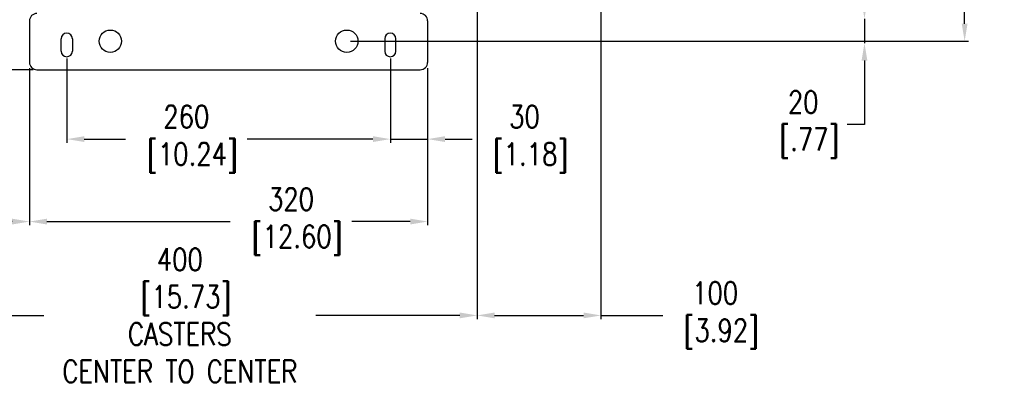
# Model space of a CAD drawing. Header units: inches. Extents: x 40138 to 76695, y -14500 to -5279.
# Drawn here: x 70582 to 71381, y -11105 to -10811 of the extents above; entities that cross this region are included whole.
import ezdxf

# ---------------------------------------------------------------- set-up
doc = ezdxf.new("R2010")
doc.units = ezdxf.units.IN
doc.header["$LTSCALE"] = 2
doc.header["$MEASUREMENT"] = 0
doc.header["$PDMODE"] = 35
doc.header["$PDSIZE"] = -1
for name, color, linetype, lineweight in [('G-ANNO-NOTES', 7, 'Continuous', 13), ('M-ANNO-DIMS', 7, 'Continuous', 13), ('M-OBJECT-DETAILS', 7, 'Continuous', 9)]:
    doc.layers.add(name, color=color, linetype=linetype, lineweight=lineweight)
doc.styles.get("Standard").update_dxf_attribs({"font": 'romans.shx', "width": 0.8})
doc.dimstyles.new('Details World Wide', dxfattribs={"dimscale": 4, "dimtxt": 4.5, "dimasz": 3.5, "dimexe": 0.75, "dimexo": 0.75, "dimgap": 0.75, "dimtad": 0, "dimtih": 1, "dimtoh": 1, "dimdec": 0, "dimzin": 4, "dimdsep": 46, "dimtxsty": 'Standard', "dimcen": 0, "dimclrd": 256, "dimclre": 256, "dimclrt": 256, "dimadec": 0, "dimazin": 1, "dimtfac": 1, "dimtdec": 0, "dimtmove": 0, "dimatfit": 3, "dimfxl": 1, "dimtolj": 1, "dimtzin": 0, "dimlwd": -1, "dimlwe": -1, "dimarcsym": 0})

# ---------------------------------------------------------------- blocks, each defined once
blk = doc.blocks.new('*D16')
at = {"layer": 'Defpoints', "color": 0, "transparency": 16777216}
for p in [(70590.22, -10846.55), (70910.22, -10846.55), (70910.22, -10973.05)]:
    blk.add_point(p, dxfattribs=at)
at = {"layer": 'G-ANNO-NOTES', "transparency": 16777216}
for p, q in [((70590.22, -10849.55), (70590.22, -10976.05)), ((70910.22, -10849.55), (70910.22, -10976.05)), ((70604.22, -10973.05), (70751.47, -10973.05)), ((70896.22, -10973.05), (70849.36, -10973.05))]:
    blk.add_line(p, q, dxfattribs=at)
for points in [[(70604.22, -10970.71), (70604.22, -10975.38), (70590.22, -10973.05)], [(70896.22, -10970.71), (70896.22, -10975.38), (70910.22, -10973.05)]]:
    blk.add_solid(points, dxfattribs=at)
at = {"layer": 'G-ANNO-NOTES', "transparency": 16777216, "insert": (70800.42, -10973.05), "char_height": 18, "attachment_point": 5}
blk.add_mtext('\\A1;320\\P [12.60]', dxfattribs=at)
blk = doc.blocks.new('*D17')
at = {"layer": 'Defpoints', "color": 0, "transparency": 16777216}
for p in [(70620.27, -10839), (70880.27, -10839), (70620.27, -10906.72)]:
    blk.add_point(p, dxfattribs=at)
at = {"layer": 'G-ANNO-NOTES', "transparency": 16777216}
for p, q in [((70620.27, -10842), (70620.27, -10909.72)), ((70880.27, -10842), (70880.27, -10909.72)), ((70634.27, -10906.72), (70667.32, -10906.72)), ((70866.27, -10906.72), (70765.21, -10906.72))]:
    blk.add_line(p, q, dxfattribs=at)
for points in [[(70634.27, -10904.38), (70634.27, -10909.05), (70620.27, -10906.72)], [(70866.27, -10904.38), (70866.27, -10909.05), (70880.27, -10906.72)]]:
    blk.add_solid(points, dxfattribs=at)
at = {"layer": 'G-ANNO-NOTES', "transparency": 16777216, "insert": (70716.27, -10906.72), "char_height": 18, "attachment_point": 5}
blk.add_mtext('\\A1;260\\P [10.24]', dxfattribs=at)
blk = doc.blocks.new('*D18')
at = {"layer": 'Defpoints', "color": 0, "transparency": 16777216}
for p in [(70910.22, -10846.55), (70880.27, -10906.72), (70910.22, -10906.72)]:
    blk.add_point(p, dxfattribs=at)
at = {"layer": 'G-ANNO-NOTES', "transparency": 16777216}
for p, q in [((70910.22, -10849.55), (70910.22, -10909.72)), ((70866.27, -10906.72), (70852.27, -10906.72)), ((70880.27, -10906.72), (70910.22, -10906.72)), ((70924.22, -10906.72), (70945.94, -10906.72))]:
    blk.add_line(p, q, dxfattribs=at)
for points in [[(70866.27, -10904.38), (70866.27, -10909.05), (70880.27, -10906.72)], [(70924.22, -10904.38), (70924.22, -10909.05), (70910.22, -10906.72)]]:
    blk.add_solid(points, dxfattribs=at)
at = {"layer": 'G-ANNO-NOTES', "transparency": 16777216, "insert": (70988.02, -10906.72), "char_height": 18, "attachment_point": 5}
blk.add_mtext('\\A1;30\\P [1.18]', dxfattribs=at)
blk = doc.blocks.new('*D35')
at = {"layer": 'Defpoints', "color": 0, "transparency": 16777216}
for p in [(70550.42, -10745.95), (70950.02, -10745.95), (70950.02, -11048.55)]:
    blk.add_point(p, dxfattribs=at)
at = {"layer": 'M-ANNO-DIMS', "transparency": 16777216}
for p, q in [((70550.42, -10748.95), (70550.42, -11051.55)), ((70950.02, -10748.95), (70950.02, -11051.55)), ((70564.42, -11048.55), (70601.79, -11048.55)), ((70936.02, -11048.55), (70820.37, -11048.55))]:
    blk.add_line(p, q, dxfattribs=at)
for points in [[(70564.42, -11046.21), (70564.42, -11050.88), (70550.42, -11048.55)], [(70936.02, -11046.21), (70936.02, -11050.88), (70950.02, -11048.55)]]:
    blk.add_solid(points, dxfattribs=at)
at = {"layer": 'M-ANNO-DIMS', "transparency": 16777216, "insert": (70711.08, -11048.55), "char_height": 18, "width": 315.3174, "attachment_point": 5}
blk.add_mtext('\\A1;400\\P [15.73]\\PCASTERS\\PCENTER TO CENTER', dxfattribs=at)
blk = doc.blocks.new('*D36')
at = {"layer": 'Defpoints', "color": 0, "transparency": 16777216}
for p in [(71049.57, -10800.79), (70950.07, -11048.55), (70950.07, -11048.55)]:
    blk.add_point(p, dxfattribs=at)
at = {"layer": 'M-ANNO-DIMS', "transparency": 16777216}
for p, q in [((71049.57, -10803.79), (71049.57, -11051.55)), ((70964.07, -11048.55), (71035.57, -11048.55)), ((71049.57, -11048.55), (71099.21, -11048.55))]:
    blk.add_line(p, q, dxfattribs=at)
for points in [[(70964.07, -11046.21), (70964.07, -11050.88), (70950.07, -11048.55)], [(71035.57, -11046.21), (71035.57, -11050.88), (71049.57, -11048.55)]]:
    blk.add_solid(points, dxfattribs=at)
at = {"layer": 'M-ANNO-DIMS', "transparency": 16777216, "insert": (71141.29, -11048.55), "char_height": 18, "attachment_point": 5}
blk.add_mtext('\\A1;100\\P [3.92]', dxfattribs=at)
blk = doc.blocks.new('*D37')
at = {"layer": 'Defpoints', "color": 0, "transparency": 16777216}
for p in [(70550.42, -10973.05), (70550.42, -10973.05), (70590.22, -10973.05)]:
    blk.add_point(p, dxfattribs=at)
at = {"layer": 'M-ANNO-DIMS', "transparency": 16777216}
for p, q in [((70550.42, -10973.05), (70497.44, -10973.05)), ((70576.22, -10973.05), (70564.42, -10973.05))]:
    blk.add_line(p, q, dxfattribs=at)
for points in [[(70564.42, -10970.71), (70564.42, -10975.38), (70550.42, -10973.05)], [(70576.22, -10970.71), (70576.22, -10975.38), (70590.22, -10973.05)]]:
    blk.add_solid(points, dxfattribs=at)
at = {"layer": 'M-ANNO-DIMS', "transparency": 16777216, "insert": (70455.36, -10973.05), "char_height": 18, "attachment_point": 5}
blk.add_mtext('\\A1;40\\P [1.57]', dxfattribs=at)
blk = doc.blocks.new('*D68')
at = {"layer": 'Defpoints', "color": 0, "transparency": 16777216}
for p in [(70845.16, -9721.8), (71341.85, -9721.8), (70845.22, -10827.97)]:
    blk.add_point(p, dxfattribs=at)
at = {"layer": 'M-ANNO-DIMS', "transparency": 16777216}
for p, q in [((70848.16, -9721.8), (71344.85, -9721.8)), ((71341.85, -9735.8), (71341.85, -10095.97)), ((71341.85, -10813.97), (71341.85, -10159.4)), ((70848.22, -10827.97), (71344.85, -10827.97))]:
    blk.add_line(p, q, dxfattribs=at)
for points in [[(71339.51, -9735.8), (71344.18, -9735.8), (71341.85, -9721.8)], [(71339.51, -10813.97), (71344.18, -10813.97), (71341.85, -10827.97)]]:
    blk.add_solid(points, dxfattribs=at)
at = {"layer": 'M-ANNO-DIMS', "transparency": 16777216, "insert": (71341.85, -10127.69), "char_height": 18, "attachment_point": 5}
blk.add_mtext('\\A1;1106\\P [43.55]', dxfattribs=at)
blk = doc.blocks.new('*D71')
at = {"layer": 'Defpoints', "color": 0, "transparency": 16777216}
for p in [(71261.34, -10809.9), (71261.34, -10829.55), (71261.34, -10829.55)]:
    blk.add_point(p, dxfattribs=at)
at = {"layer": 'M-ANNO-DIMS', "transparency": 16777216}
for p, q in [((71261.34, -10795.9), (71261.34, -10781.9)), ((71261.34, -10809.9), (71261.34, -10829.55)), ((71261.34, -10843.55), (71261.34, -10894.97)), ((71261.34, -10894.97), (71247.34, -10894.97))]:
    blk.add_line(p, q, dxfattribs=at)
for points in [[(71259.01, -10795.9), (71263.68, -10795.9), (71261.34, -10809.9)], [(71259.01, -10843.55), (71263.68, -10843.55), (71261.34, -10829.55)]]:
    blk.add_solid(points, dxfattribs=at)
at = {"layer": 'M-ANNO-DIMS', "transparency": 16777216, "insert": (71212.12, -10894.97), "char_height": 18, "attachment_point": 5}
blk.add_mtext('\\A1;20\\P [.77]', dxfattribs=at)
blk = doc.blocks.new('*D81')
at = {"layer": 'Defpoints', "color": 0, "transparency": 16777216}
for p in [(70595.12, -9698.82), (70155.59, -10850.97), (70596.22, -10850.97)]:
    blk.add_point(p, dxfattribs=at)
at = {"layer": 'M-ANNO-DIMS', "transparency": 16777216}
for p, q in [((70592.12, -9698.82), (70152.59, -9698.82)), ((70155.59, -9712.82), (70155.59, -10082.76)), ((70155.59, -10836.97), (70155.59, -10146.19)), ((70593.22, -10850.97), (70152.59, -10850.97))]:
    blk.add_line(p, q, dxfattribs=at)
for points in [[(70153.25, -9712.82), (70157.92, -9712.82), (70155.59, -9698.82)], [(70153.25, -10836.97), (70157.92, -10836.97), (70155.59, -10850.97)]]:
    blk.add_solid(points, dxfattribs=at)
at = {"layer": 'M-ANNO-DIMS', "transparency": 16777216, "insert": (70155.59, -10114.47), "char_height": 18, "attachment_point": 5}
blk.add_mtext('\\A1;1152\\P [45.36]', dxfattribs=at)

msp = doc.modelspace()

# ---------------------------------------------------------------- linework, layer by layer
at = {"layer": 'M-OBJECT-DETAILS', "linetype": 'Continuous', "lineweight": 9}
for p, q in [((70590.22, -10811.655), (70590.22, -10844.966)), ((70910.22, -10811.655), (70910.22, -10844.966)), ((70615.72, -10835.966), (70615.72, -10825.966)), ((70624.72, -10825.966), (70624.72, -10835.966)), ((70875.72, -10825.966), (70875.72, -10835.966)), ((70884.72, -10835.966), (70884.72, -10825.966)), ((70596.22, -10850.966), (70904.22, -10850.966))]:
    msp.add_line(p, q, dxfattribs=at)
for centre in [(70655.22, -10827.966), (70845.22, -10827.966)]:
    msp.add_circle(centre, 9, dxfattribs=at)
for centre, radius, start, end in [((70596.22, -10811.655), 6, 90, 180), ((70904.22, -10811.655), 6, 0, 90), ((70620.22, -10825.966), 4.5, 0, 180), ((70880.22, -10825.966), 4.5, 0, 180), ((70620.22, -10835.966), 4.5, 180, 0), ((70880.22, -10835.966), 4.5, 180, 0), ((70596.22, -10844.966), 6, 180, 270), ((70904.22, -10844.966), 6, 270, 0)]:
    msp.add_arc(centre, radius, start, end, dxfattribs=at)

# ---------------------------------------------------------------- dimensions: what is measured, and where the dimension line sits
at = {"layer": 'G-ANNO-NOTES'}
for base, p1, p2, picture, middle in [((70620.266, -10906.716), (70880.266, -10838.999), (70620.266, -10838.999), '*D17', (70716.268, -10906.716)), ((70910.22, -10973.045), (70590.22, -10846.547), (70910.22, -10846.547), '*D16', (70800.416, -10973.045)), ((70910.22, -10906.716), (70880.266, -10906.716), (70910.22, -10846.547), '*D18', (70988.022, -10906.716))]:
    dim = msp.add_linear_dim(base=base, p1=p1, p2=p2, dimstyle='Details World Wide', override={"dimpost": '\\X'}, dxfattribs=at)
    dim.commit()
    dim.dimension.update_dxf_attribs({"geometry": picture, "text_midpoint": middle, "dimtype": 160})
at = {"layer": 'M-ANNO-DIMS'}
for base, p1, p2, picture, middle in [((70155.587, -10850.966), (70595.124, -9698.822), (70596.22, -10850.966), '*D81', (70155.587, -10114.473)), ((71341.845, -9721.796), (70845.22, -10827.966), (70845.16, -9721.796), '*D68', (71341.845, -10127.688)), ((71261.344, -10829.547), (71261.344, -10809.897), (71261.344, -10829.547), '*D71', (71212.116, -10894.965))]:
    dim = msp.add_linear_dim(base=base, p1=p1, p2=p2, angle=90, dimstyle='Details World Wide', override={"dimpost": '\\X'}, dxfattribs=at)
    dim.commit()
    dim.dimension.update_dxf_attribs({"geometry": picture, "text_midpoint": middle, "dimtype": 160})
dim = msp.add_linear_dim(base=(70950.02, -11048.548), p1=(70550.42, -10745.945), p2=(70950.02, -10745.945), text='<>\\PCASTERS\\PCENTER TO CENTER', dimstyle='Details World Wide', override={"dimpost": '\\X'}, dxfattribs=at)
dim.commit()
dim.dimension.update_dxf_attribs({"geometry": '*D35', "text_midpoint": (70711.08, -11048.548), "dimtype": 160})
for base, p1, p2, picture, middle in [((70950.066211, -11048.547862), (71049.566212, -10800.791645), (70950.066211, -11048.547862), '*D36', (71141.290791, -11048.547862)), ((70550.42, -10973.045), (70590.22, -10973.045), (70550.42, -10973.045), '*D37', (70455.355, -10973.045))]:
    dim = msp.add_linear_dim(base=base, p1=p1, p2=p2, dimstyle='Details World Wide', override={"dimpost": '\\X'}, dxfattribs=at)
    dim.commit()
    dim.dimension.update_dxf_attribs({"geometry": picture, "text_midpoint": middle, "dimtype": 160})

doc.saveas('drawing.dxf')
